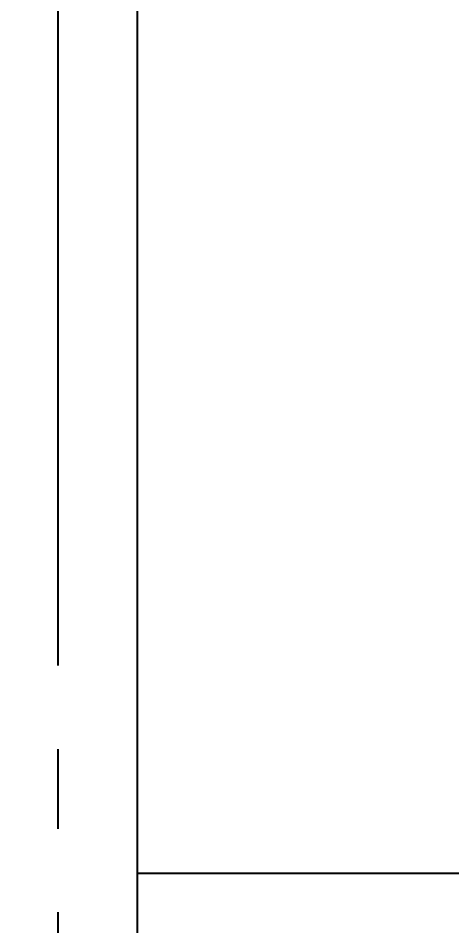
# Model space of a CAD drawing. Header units: millimetres. Extents: x 1217 to 2428, y 234 to 644.
# Drawn here: x 2134.699 to 2135.244, y 377.305 to 378.446 of the extents above; entities that cross this region are included whole.
import ezdxf

# ---------------------------------------------------------------- set-up
doc = ezdxf.new("R2010")
doc.units = ezdxf.units.MM
doc.linetypes.add('ACAD_ISO04W100', pattern=[30, 24, -3, 0, -3])
doc.layers.get('0').update_dxf_attribs({"lineweight": 5})
for name, color, linetype in [('0.1', 251, 'Continuous'), ('0.3', 6, 'Continuous'), ('EJES', 8, 'Continuous')]:
    doc.layers.add(name, color=color, linetype=linetype)
doc.styles.add('INTERARQ', font='arial.ttf')
doc.dimstyles.new('ESCALA_1-50', dxfattribs={"dimtxt": 0.15, "dimasz": 0.06, "dimexe": 0.18, "dimexo": 0.0625, "dimgap": 0, "dimtad": 0, "dimtih": 1, "dimtoh": 1, "dimzin": 0, "dimdsep": 46, "dimtxsty": 'INTERARQ', "dimblk": 'DIMTICK', "dimcen": 0, "dimse1": 1, "dimse2": 1, "dimclrd": 256, "dimclre": 1, "dimclrt": 2, "dimadec": 0, "dimazin": 0, "dimtfac": 4.5, "dimtofl": 0, "dimtmove": 2, "dimatfit": 3, "dimldrblk": 'DIMTICK', "dimfxl": 1, "dimtolj": 1, "dimtzin": 0, "dimarcsym": 0})

# ---------------------------------------------------------------- blocks, each defined once
blk = doc.blocks.new('DIMTICK')
at = {"color": 1}
for p, q in [((0, 1), (0, -1)), ((-1, 0), (1, 0))]:
    blk.add_line(p, q, dxfattribs=at)
at = {"color": 3, "const_width": 0.141}
blk.add_lwpolyline([(0.707, 0.707), (-0.707, -0.707)], dxfattribs=at)
blk = doc.blocks.new('*D1633')
at = {"layer": '0.1', "lineweight": -2, "ltscale": 3, "transparency": 16777216}
for p, q in [((2113.6716, 374.447), (2129.2484, 374.447)), ((2145.3316, 374.447), (2129.7548, 374.447))]:
    blk.add_line(p, q, dxfattribs=at)
at = {"layer": 'DEFPOINTS', "color": 0, "ltscale": 3, "transparency": 16777216}
for p in [(2145.3916, 377.6495, 0), (2113.6116, 376.671, 0), (2145.3916, 374.447)]:
    blk.add_point(p, dxfattribs=at)
at = {"layer": '0.1', "lineweight": -2, "ltscale": 3, "transparency": 16777216, "xscale": 0.06, "yscale": 0.06, "zscale": 0.06, "rotation": 180}
blk.add_blockref('DIMTICK', (2113.6116, 374.447), dxfattribs=at)
at = {"layer": '0.1', "lineweight": -2, "ltscale": 3, "transparency": 16777216, "xscale": 0.06, "yscale": 0.06, "zscale": 0.06}
blk.add_blockref('DIMTICK', (2145.3916, 374.447), dxfattribs=at)
at = {"layer": '0.1', "color": 2, "ltscale": 3, "transparency": 16777216, "insert": (2129.5016, 374.447), "char_height": 0.15, "attachment_point": 5, "style": 'INTERARQ'}
blk.add_mtext('\\A1;31.78', dxfattribs=at)

msp = doc.modelspace()

# ---------------------------------------------------------------- linework, layer by layer
at = {"layer": '0.3', "ltscale": 3, "elevation": 0}
for points in [[(2134.84924, 376.17099), (2134.84924, 382.37113)], [(2135.95896, 376.17099), (2135.95896, 377.37099), (2134.84924, 377.37099)]]:
    msp.add_lwpolyline(points, dxfattribs=at)
at = {"layer": 'EJES', "linetype": 'ACAD_ISO04W100', "ltscale": 0.035, "elevation": 0}
msp.add_lwpolyline([(2134.74922, 384.22243), (2134.74922, 373.9818)], dxfattribs=at)

# ---------------------------------------------------------------- dimensions: what is measured, and where the dimension line sits
at = {"layer": '0.1', "ltscale": 3}
dim = msp.add_linear_dim(base=(2145.3916, 374.44702), p1=(2113.61159, 376.67099, 0), p2=(2145.3916, 377.64948, 0), dimstyle='ESCALA_1-50', dxfattribs=at)
dim.commit()
dim.dimension.update_dxf_attribs({"geometry": '*D1633', "text_midpoint": (2129.5016, 374.44702)})

doc.saveas('drawing.dxf')
